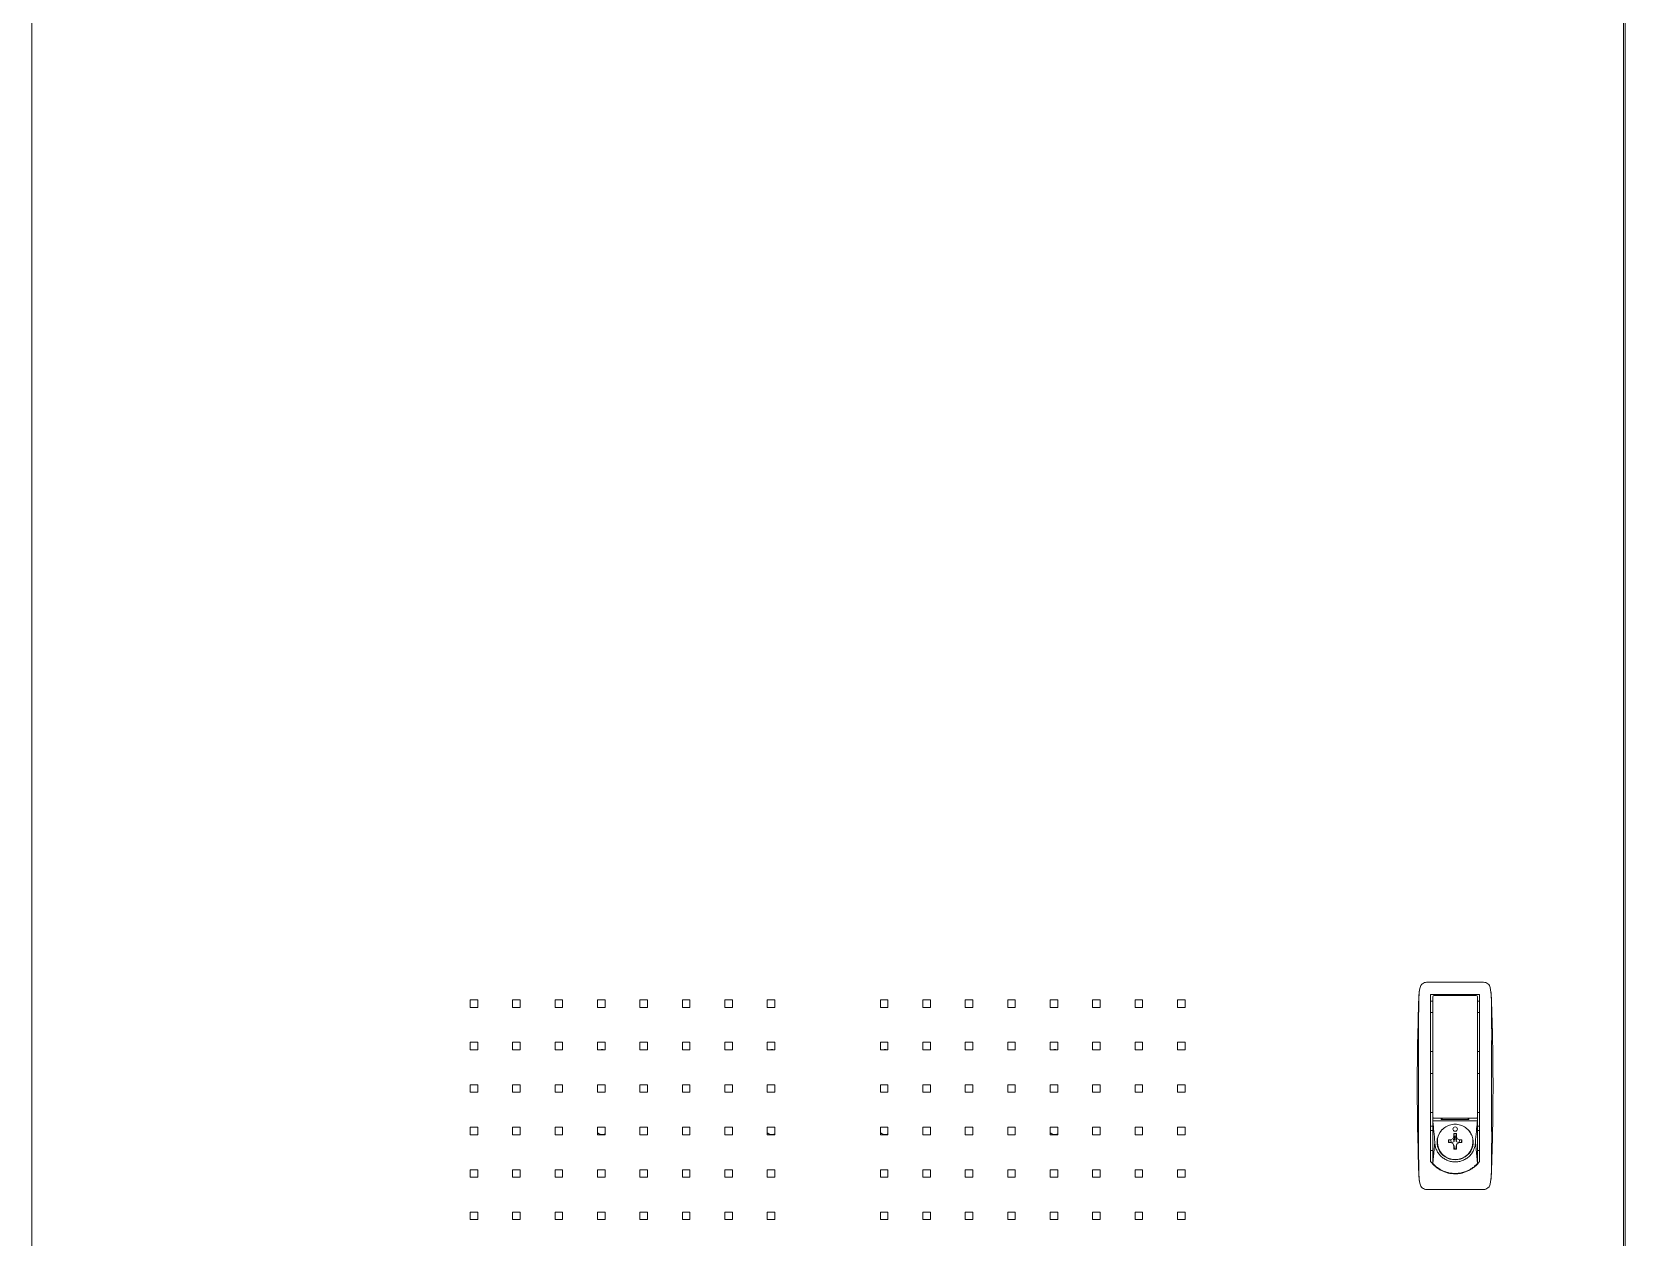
# Model space of a CAD drawing. Header units: millimetres. Extents: x 0 to 72, y -17 to 199.
# Drawn here: x 0 to 71.5, y 90.9 to 145 of the extents above; entities that cross this region are included whole.
import ezdxf

# ---------------------------------------------------------------- set-up
doc = ezdxf.new("R2010")
doc.units = ezdxf.units.MM
doc.layers.add('Visible (ANSI)', color=7, linetype='Continuous', lineweight=50)

msp = doc.modelspace()

# ---------------------------------------------------------------- linework, layer by layer
at = {"layer": 'Visible (ANSI)', "lineweight": 18}
for p, q in [((71.511, 0), (71.511, 198.915)), ((-0.001, 10.399), (-0.001, 198.76)), ((71.432, 198.76), (71.432, 10.399)), ((65.159, 102.324), (62.602, 102.324)), ((62.781, 94.287), (62.781, 101.774)), ((62.781, 101.774), (64.981, 101.774)), ((62.881, 101.674), (62.881, 101.156)), ((62.931, 101.724), (64.831, 101.724)), ((63.081, 101.729), (63.088, 101.774)), ((63.081, 101.729), (63.081, 101.724)), ((64.673, 101.774), (64.681, 101.729)), ((64.681, 101.724), (64.681, 101.729)), ((64.881, 101.156), (64.881, 101.674)), ((64.981, 94.287), (64.981, 101.774)), ((19.671, 101.197), (19.671, 101.535)), ((19.671, 101.535), (20.009, 101.535)), ((20.009, 101.197), (19.671, 101.197)), ((20.009, 101.535), (20.009, 101.197)), ((21.576, 101.197), (21.576, 101.535)), ((21.576, 101.535), (21.914, 101.535)), ((21.914, 101.197), (21.576, 101.197)), ((21.914, 101.535), (21.914, 101.197)), ((23.481, 101.197), (23.481, 101.535)), ((23.481, 101.535), (23.819, 101.535)), ((23.819, 101.197), (23.481, 101.197)), ((23.819, 101.535), (23.819, 101.197)), ((25.386, 101.197), (25.386, 101.535)), ((25.386, 101.535), (25.724, 101.535)), ((25.724, 101.197), (25.386, 101.197)), ((25.724, 101.535), (25.724, 101.197)), ((27.291, 101.197), (27.291, 101.535)), ((27.291, 101.535), (27.629, 101.535)), ((27.629, 101.197), (27.291, 101.197)), ((27.629, 101.535), (27.629, 101.197)), ((29.196, 101.197), (29.196, 101.535)), ((29.196, 101.535), (29.534, 101.535)), ((29.534, 101.197), (29.196, 101.197)), ((29.534, 101.535), (29.534, 101.197)), ((31.101, 101.197), (31.101, 101.535)), ((31.101, 101.535), (31.439, 101.535)), ((31.439, 101.197), (31.101, 101.197)), ((31.439, 101.535), (31.439, 101.197)), ((33.006, 101.197), (33.006, 101.535)), ((33.006, 101.535), (33.344, 101.535)), ((33.344, 101.197), (33.006, 101.197)), ((33.344, 101.535), (33.344, 101.197)), ((38.086, 101.197), (38.086, 101.535)), ((38.086, 101.535), (38.424, 101.535)), ((38.424, 101.197), (38.086, 101.197)), ((38.424, 101.535), (38.424, 101.197)), ((39.991, 101.197), (39.991, 101.535)), ((39.991, 101.535), (40.329, 101.535)), ((40.329, 101.197), (39.991, 101.197)), ((40.329, 101.535), (40.329, 101.197)), ((41.896, 101.197), (41.896, 101.535)), ((41.896, 101.535), (42.234, 101.535)), ((42.234, 101.197), (41.896, 101.197)), ((42.234, 101.535), (42.234, 101.197)), ((43.801, 101.197), (43.801, 101.535)), ((43.801, 101.535), (44.139, 101.535)), ((44.139, 101.197), (43.801, 101.197)), ((44.139, 101.535), (44.139, 101.197)), ((45.706, 101.197), (45.706, 101.535)), ((45.706, 101.535), (46.044, 101.535)), ((46.044, 101.197), (45.706, 101.197)), ((46.044, 101.535), (46.044, 101.197)), ((47.611, 101.197), (47.611, 101.535)), ((47.611, 101.535), (47.949, 101.535)), ((47.949, 101.197), (47.611, 101.197)), ((47.949, 101.535), (47.949, 101.197)), ((49.516, 101.197), (49.516, 101.535)), ((49.516, 101.535), (49.854, 101.535)), ((49.854, 101.197), (49.516, 101.197)), ((49.854, 101.535), (49.854, 101.197)), ((51.421, 101.197), (51.421, 101.535)), ((51.421, 101.535), (51.759, 101.535)), ((51.759, 101.197), (51.421, 101.197)), ((51.759, 101.535), (51.759, 101.197)), ((62.781, 101.474), (62.881, 101.474)), ((62.781, 100.974), (62.881, 100.974)), ((62.881, 97.674), (62.881, 101.156)), ((64.981, 101.474), (64.881, 101.474)), ((64.881, 101.156), (64.881, 97.674)), ((64.981, 100.974), (64.881, 100.974)), ((19.671, 99.292), (19.671, 99.63)), ((19.671, 99.63), (20.009, 99.63)), ((20.009, 99.63), (20.009, 99.292)), ((21.576, 99.292), (21.576, 99.63)), ((21.576, 99.63), (21.914, 99.63)), ((21.914, 99.63), (21.914, 99.292)), ((23.481, 99.292), (23.481, 99.63)), ((23.481, 99.63), (23.819, 99.63)), ((23.819, 99.63), (23.819, 99.292)), ((25.386, 99.292), (25.386, 99.63)), ((25.386, 99.63), (25.724, 99.63)), ((25.724, 99.63), (25.724, 99.292)), ((27.291, 99.292), (27.291, 99.63)), ((27.291, 99.63), (27.629, 99.63)), ((27.629, 99.63), (27.629, 99.292)), ((29.196, 99.292), (29.196, 99.63)), ((29.196, 99.63), (29.534, 99.63)), ((29.534, 99.63), (29.534, 99.292)), ((31.101, 99.292), (31.101, 99.63)), ((31.101, 99.63), (31.439, 99.63)), ((31.439, 99.63), (31.439, 99.292)), ((33.006, 99.292), (33.006, 99.63)), ((33.006, 99.63), (33.344, 99.63)), ((33.344, 99.63), (33.344, 99.292)), ((38.086, 99.292), (38.086, 99.63)), ((38.086, 99.63), (38.424, 99.63)), ((38.424, 99.63), (38.424, 99.292)), ((39.991, 99.292), (39.991, 99.63)), ((39.991, 99.63), (40.329, 99.63)), ((40.329, 99.63), (40.329, 99.292)), ((41.896, 99.292), (41.896, 99.63)), ((41.896, 99.63), (42.234, 99.63)), ((42.234, 99.63), (42.234, 99.292)), ((43.801, 99.292), (43.801, 99.63)), ((43.801, 99.63), (44.139, 99.63)), ((44.139, 99.63), (44.139, 99.292)), ((45.706, 99.292), (45.706, 99.63)), ((45.706, 99.63), (46.044, 99.63)), ((46.044, 99.63), (46.044, 99.292)), ((47.611, 99.292), (47.611, 99.63)), ((47.611, 99.63), (47.949, 99.63)), ((47.949, 99.63), (47.949, 99.292)), ((49.516, 99.292), (49.516, 99.63)), ((49.516, 99.63), (49.854, 99.63)), ((49.854, 99.63), (49.854, 99.292)), ((51.421, 99.292), (51.421, 99.63)), ((51.421, 99.63), (51.759, 99.63)), ((51.759, 99.63), (51.759, 99.292)), ((20.009, 99.292), (19.671, 99.292)), ((21.914, 99.292), (21.576, 99.292)), ((23.819, 99.292), (23.481, 99.292)), ((25.724, 99.292), (25.386, 99.292)), ((27.629, 99.292), (27.291, 99.292)), ((29.534, 99.292), (29.196, 99.292)), ((31.439, 99.292), (31.101, 99.292)), ((33.344, 99.292), (33.006, 99.292)), ((38.424, 99.292), (38.086, 99.292)), ((40.329, 99.292), (39.991, 99.292)), ((42.234, 99.292), (41.896, 99.292)), ((44.139, 99.292), (43.801, 99.292)), ((46.044, 99.292), (45.706, 99.292)), ((47.949, 99.292), (47.611, 99.292)), ((49.854, 99.292), (49.516, 99.292)), ((51.759, 99.292), (51.421, 99.292)), ((62.881, 99.224), (62.781, 99.224)), ((64.981, 99.224), (64.881, 99.224)), ((62.881, 98.224), (62.781, 98.224)), ((64.881, 98.224), (64.981, 98.224)), ((19.671, 97.387), (19.671, 97.725)), ((19.671, 97.725), (20.009, 97.725)), ((20.009, 97.387), (19.671, 97.387)), ((20.009, 97.725), (20.009, 97.387)), ((21.576, 97.387), (21.576, 97.725)), ((21.576, 97.725), (21.914, 97.725)), ((21.914, 97.387), (21.576, 97.387)), ((21.914, 97.725), (21.914, 97.387)), ((23.481, 97.387), (23.481, 97.725)), ((23.481, 97.725), (23.819, 97.725)), ((23.819, 97.387), (23.481, 97.387)), ((23.819, 97.725), (23.819, 97.387)), ((25.386, 97.387), (25.386, 97.725)), ((25.386, 97.725), (25.724, 97.725)), ((25.724, 97.387), (25.386, 97.387)), ((25.724, 97.725), (25.724, 97.387)), ((27.291, 97.387), (27.291, 97.725)), ((27.291, 97.725), (27.629, 97.725)), ((27.629, 97.387), (27.291, 97.387)), ((27.629, 97.725), (27.629, 97.387)), ((29.196, 97.387), (29.196, 97.725)), ((29.196, 97.725), (29.534, 97.725)), ((29.534, 97.387), (29.196, 97.387)), ((29.534, 97.725), (29.534, 97.387)), ((31.101, 97.387), (31.101, 97.725)), ((31.101, 97.725), (31.439, 97.725)), ((31.439, 97.387), (31.101, 97.387)), ((31.439, 97.725), (31.439, 97.387)), ((33.006, 97.387), (33.006, 97.725)), ((33.006, 97.725), (33.344, 97.725)), ((33.344, 97.387), (33.006, 97.387)), ((33.344, 97.725), (33.344, 97.387)), ((38.086, 97.387), (38.086, 97.725)), ((38.086, 97.725), (38.424, 97.725)), ((38.424, 97.387), (38.086, 97.387)), ((38.424, 97.725), (38.424, 97.387)), ((39.991, 97.387), (39.991, 97.725)), ((39.991, 97.725), (40.329, 97.725)), ((40.329, 97.387), (39.991, 97.387)), ((40.329, 97.725), (40.329, 97.387)), ((41.896, 97.387), (41.896, 97.725)), ((41.896, 97.725), (42.234, 97.725)), ((42.234, 97.387), (41.896, 97.387)), ((42.234, 97.725), (42.234, 97.387)), ((43.801, 97.387), (43.801, 97.725)), ((43.801, 97.725), (44.139, 97.725)), ((44.139, 97.387), (43.801, 97.387)), ((44.139, 97.725), (44.139, 97.387)), ((45.706, 97.387), (45.706, 97.725)), ((45.706, 97.725), (46.044, 97.725)), ((46.044, 97.387), (45.706, 97.387)), ((46.044, 97.725), (46.044, 97.387)), ((47.611, 97.387), (47.611, 97.725)), ((47.611, 97.725), (47.949, 97.725)), ((47.949, 97.387), (47.611, 97.387)), ((47.949, 97.725), (47.949, 97.387)), ((49.516, 97.387), (49.516, 97.725)), ((49.516, 97.725), (49.854, 97.725)), ((49.854, 97.387), (49.516, 97.387)), ((49.854, 97.725), (49.854, 97.387)), ((51.421, 97.387), (51.421, 97.725)), ((51.421, 97.725), (51.759, 97.725)), ((51.759, 97.387), (51.421, 97.387)), ((51.759, 97.725), (51.759, 97.387)), ((62.881, 96.274), (62.881, 97.674)), ((64.881, 97.674), (64.881, 96.274)), ((62.881, 96.474), (62.781, 96.474)), ((62.881, 95.874), (62.781, 95.874)), ((62.881, 96.113), (62.881, 96.274)), ((64.881, 96.113), (62.881, 96.113)), ((62.886, 96.053), (62.881, 96.113)), ((62.881, 96.113), (62.881, 96.038)), ((62.881, 96.038), (62.881, 95.915)), ((62.881, 95.915), (62.881, 95.792)), ((62.892, 95.993), (62.886, 96.053)), ((62.897, 95.933), (62.892, 95.993)), ((62.903, 95.873), (62.897, 95.933)), ((62.914, 95.752), (62.903, 95.873)), ((62.931, 96.224), (64.831, 96.224)), ((63.261, 96.224), (63.261, 96.16)), ((63.261, 96.16), (64.501, 96.16)), ((63.301, 96.16), (63.301, 96.224)), ((64.461, 96.224), (64.461, 96.16)), ((64.501, 96.16), (64.501, 96.224)), ((64.847, 95.752), (64.858, 95.873)), ((64.858, 95.873), (64.864, 95.933)), ((64.864, 95.933), (64.869, 95.993)), ((64.869, 95.993), (64.875, 96.053)), ((64.875, 96.053), (64.881, 96.113)), ((64.881, 96.474), (64.981, 96.474)), ((64.881, 96.274), (64.881, 96.113)), ((64.881, 96.113), (64.881, 96.038)), ((64.881, 96.038), (64.881, 95.915)), ((64.881, 95.915), (64.881, 95.792)), ((64.981, 95.874), (64.881, 95.874)), ((19.671, 95.482), (19.671, 95.82)), ((19.671, 95.82), (20.009, 95.82)), ((20.009, 95.482), (19.671, 95.482)), ((20.009, 95.82), (20.009, 95.482)), ((21.576, 95.482), (21.576, 95.82)), ((21.576, 95.82), (21.914, 95.82)), ((21.914, 95.482), (21.576, 95.482)), ((21.914, 95.82), (21.914, 95.482)), ((23.481, 95.482), (23.481, 95.82)), ((23.481, 95.82), (23.819, 95.82)), ((23.819, 95.482), (23.481, 95.482)), ((23.819, 95.82), (23.819, 95.482)), ((25.386, 95.482), (25.386, 95.82)), ((25.386, 95.82), (25.724, 95.82)), ((25.724, 95.482), (25.386, 95.482)), ((25.724, 95.82), (25.724, 95.482)), ((27.291, 95.482), (27.291, 95.82)), ((27.291, 95.82), (27.629, 95.82)), ((27.629, 95.482), (27.291, 95.482)), ((27.629, 95.82), (27.629, 95.482)), ((29.196, 95.482), (29.196, 95.82)), ((29.196, 95.82), (29.534, 95.82)), ((29.534, 95.482), (29.196, 95.482)), ((29.534, 95.82), (29.534, 95.482)), ((31.101, 95.482), (31.101, 95.82)), ((31.101, 95.82), (31.439, 95.82)), ((31.439, 95.482), (31.101, 95.482)), ((31.439, 95.82), (31.439, 95.482)), ((33.006, 95.482), (33.006, 95.82)), ((33.006, 95.82), (33.344, 95.82)), ((33.344, 95.482), (33.006, 95.482)), ((33.344, 95.82), (33.344, 95.482)), ((38.086, 95.482), (38.086, 95.82)), ((38.086, 95.82), (38.424, 95.82)), ((38.424, 95.482), (38.086, 95.482)), ((38.424, 95.82), (38.424, 95.482)), ((39.991, 95.482), (39.991, 95.82)), ((39.991, 95.82), (40.329, 95.82)), ((40.329, 95.482), (39.991, 95.482)), ((40.329, 95.82), (40.329, 95.482)), ((41.896, 95.482), (41.896, 95.82)), ((41.896, 95.82), (42.234, 95.82)), ((42.234, 95.482), (41.896, 95.482)), ((42.234, 95.82), (42.234, 95.482)), ((43.801, 95.482), (43.801, 95.82)), ((43.801, 95.82), (44.139, 95.82)), ((44.139, 95.482), (43.801, 95.482)), ((44.139, 95.82), (44.139, 95.482)), ((45.706, 95.482), (45.706, 95.82)), ((45.706, 95.82), (46.044, 95.82)), ((46.044, 95.482), (45.706, 95.482)), ((46.044, 95.82), (46.044, 95.482)), ((47.611, 95.482), (47.611, 95.82)), ((47.611, 95.82), (47.949, 95.82)), ((47.949, 95.482), (47.611, 95.482)), ((47.949, 95.82), (47.949, 95.482)), ((49.516, 95.482), (49.516, 95.82)), ((49.516, 95.82), (49.854, 95.82)), ((49.854, 95.482), (49.516, 95.482)), ((49.854, 95.82), (49.854, 95.482)), ((51.421, 95.482), (51.421, 95.82)), ((51.421, 95.82), (51.759, 95.82)), ((51.759, 95.482), (51.421, 95.482)), ((51.759, 95.82), (51.759, 95.482)), ((62.781, 95.674), (62.881, 95.674)), ((62.881, 95.792), (62.881, 95.669)), ((62.881, 95.669), (62.881, 95.423)), ((62.881, 95.423), (62.881, 95.177)), ((62.881, 95.177), (62.881, 94.932)), ((62.971, 95.151), (62.881, 94.194)), ((62.926, 95.632), (62.914, 95.752)), ((62.937, 95.512), (62.926, 95.632)), ((62.948, 95.391), (62.937, 95.512)), ((62.959, 95.271), (62.948, 95.391)), ((62.971, 95.151), (62.959, 95.271)), ((63.083, 95.151), (63.083, 95.174)), ((63.58, 95.254), (63.58, 95.13)), ((63.691, 95.254), (63.58, 95.254)), ((63.609, 95.13), (63.58, 95.254)), ((63.58, 95.13), (63.691, 95.13)), ((63.798, 95.316), (63.691, 95.254)), ((63.699, 95.125), (63.691, 95.254)), ((63.691, 95.13), (63.798, 95.068)), ((63.83, 95.177), (63.719, 95.114)), ((63.82, 95.435), (63.798, 95.316)), ((63.83, 95.177), (63.798, 95.316)), ((63.824, 95.543), (63.82, 95.435)), ((63.855, 95.315), (63.82, 95.435)), ((63.937, 95.543), (63.824, 95.543)), ((63.858, 95.392), (63.824, 95.543)), ((63.855, 95.315), (63.83, 95.177)), ((63.858, 95.392), (63.855, 95.315)), ((63.903, 95.392), (63.858, 95.392)), ((63.903, 95.392), (63.937, 95.543)), ((63.906, 95.315), (63.903, 95.392)), ((63.906, 95.315), (63.941, 95.435)), ((63.931, 95.177), (63.906, 95.315)), ((63.931, 95.177), (63.963, 95.316)), ((64.042, 95.114), (63.931, 95.177)), ((63.941, 95.435), (63.937, 95.543)), ((63.963, 95.316), (63.941, 95.435)), ((64.07, 95.254), (63.963, 95.316)), ((63.963, 95.068), (64.07, 95.13)), ((64.062, 95.125), (64.07, 95.254)), ((64.181, 95.254), (64.07, 95.254)), ((64.07, 95.13), (64.181, 95.13)), ((64.152, 95.13), (64.181, 95.254)), ((64.181, 95.13), (64.181, 95.254)), ((64.678, 95.151), (64.678, 95.174)), ((64.791, 95.151), (64.802, 95.271)), ((64.791, 95.151), (64.881, 94.194)), ((64.802, 95.271), (64.813, 95.391)), ((64.813, 95.391), (64.824, 95.512)), ((64.824, 95.512), (64.836, 95.632)), ((64.836, 95.632), (64.847, 95.752)), ((64.881, 95.792), (64.881, 95.669)), ((64.881, 95.674), (64.981, 95.674)), ((64.881, 95.669), (64.881, 95.423)), ((64.881, 95.423), (64.881, 95.177)), ((64.881, 95.177), (64.881, 94.932)), ((62.781, 94.774), (62.881, 94.774)), ((62.881, 94.932), (62.881, 94.686)), ((62.881, 94.686), (62.881, 94.44)), ((62.881, 94.44), (62.881, 94.194)), ((63.163, 94.774), (63.183, 94.774)), ((63.246, 94.681), (63.246, 94.66)), ((63.798, 95.068), (63.82, 94.949)), ((63.83, 94.974), (63.798, 95.068)), ((63.82, 94.949), (63.824, 94.841)), ((63.854, 94.841), (63.82, 94.949)), ((63.824, 94.841), (63.937, 94.841)), ((63.83, 94.974), (63.854, 94.841)), ((63.907, 94.841), (63.931, 94.974)), ((63.907, 94.841), (63.941, 94.949)), ((63.931, 94.974), (63.963, 95.068)), ((63.937, 94.841), (63.941, 94.949)), ((63.941, 94.949), (63.963, 95.068)), ((64.516, 94.681), (64.516, 94.66)), ((64.578, 94.774), (64.598, 94.774)), ((64.881, 94.932), (64.881, 94.686)), ((64.881, 94.774), (64.981, 94.774)), ((64.881, 94.686), (64.881, 94.44)), ((64.881, 94.44), (64.881, 94.194)), ((19.671, 93.577), (19.671, 93.915)), ((19.671, 93.915), (20.009, 93.915)), ((20.009, 93.915), (20.009, 93.577)), ((21.576, 93.577), (21.576, 93.915)), ((21.576, 93.915), (21.914, 93.915)), ((21.914, 93.915), (21.914, 93.577)), ((23.481, 93.577), (23.481, 93.915)), ((23.481, 93.915), (23.819, 93.915)), ((23.819, 93.915), (23.819, 93.577)), ((25.386, 93.577), (25.386, 93.915)), ((25.386, 93.915), (25.724, 93.915)), ((25.724, 93.915), (25.724, 93.577)), ((27.291, 93.577), (27.291, 93.915)), ((27.291, 93.915), (27.629, 93.915)), ((27.629, 93.915), (27.629, 93.577)), ((29.196, 93.577), (29.196, 93.915)), ((29.196, 93.915), (29.534, 93.915)), ((29.534, 93.915), (29.534, 93.577)), ((31.101, 93.577), (31.101, 93.915)), ((31.101, 93.915), (31.439, 93.915)), ((31.439, 93.915), (31.439, 93.577)), ((33.006, 93.577), (33.006, 93.915)), ((33.006, 93.915), (33.344, 93.915)), ((33.344, 93.915), (33.344, 93.577)), ((38.086, 93.577), (38.086, 93.915)), ((38.086, 93.915), (38.424, 93.915)), ((38.424, 93.915), (38.424, 93.577)), ((39.991, 93.577), (39.991, 93.915)), ((39.991, 93.915), (40.329, 93.915)), ((40.329, 93.915), (40.329, 93.577)), ((41.896, 93.577), (41.896, 93.915)), ((41.896, 93.915), (42.234, 93.915)), ((42.234, 93.915), (42.234, 93.577)), ((43.801, 93.577), (43.801, 93.915)), ((43.801, 93.915), (44.139, 93.915)), ((44.139, 93.915), (44.139, 93.577)), ((45.706, 93.577), (45.706, 93.915)), ((45.706, 93.915), (46.044, 93.915)), ((46.044, 93.915), (46.044, 93.577)), ((47.611, 93.577), (47.611, 93.915)), ((47.611, 93.915), (47.949, 93.915)), ((47.949, 93.915), (47.949, 93.577)), ((49.516, 93.577), (49.516, 93.915)), ((49.516, 93.915), (49.854, 93.915)), ((49.854, 93.915), (49.854, 93.577)), ((51.421, 93.577), (51.421, 93.915)), ((51.421, 93.915), (51.759, 93.915)), ((51.759, 93.915), (51.759, 93.577)), ((62.881, 94.194), (62.881, 94.168)), ((63.881, 93.746), (63.657, 93.746)), ((64.104, 93.746), (63.881, 93.746)), ((64.881, 94.194), (64.881, 94.168)), ((20.009, 93.577), (19.671, 93.577)), ((21.914, 93.577), (21.576, 93.577)), ((23.819, 93.577), (23.481, 93.577)), ((25.724, 93.577), (25.386, 93.577)), ((27.629, 93.577), (27.291, 93.577)), ((29.534, 93.577), (29.196, 93.577)), ((31.439, 93.577), (31.101, 93.577)), ((33.344, 93.577), (33.006, 93.577)), ((38.424, 93.577), (38.086, 93.577)), ((40.329, 93.577), (39.991, 93.577)), ((42.234, 93.577), (41.896, 93.577)), ((44.139, 93.577), (43.801, 93.577)), ((46.044, 93.577), (45.706, 93.577)), ((47.949, 93.577), (47.611, 93.577)), ((49.854, 93.577), (49.516, 93.577)), ((51.759, 93.577), (51.421, 93.577)), ((62.602, 93.024), (65.159, 93.024)), ((19.671, 91.672), (19.671, 92.01)), ((19.671, 92.01), (20.009, 92.01)), ((20.009, 91.672), (19.671, 91.672)), ((20.009, 92.01), (20.009, 91.672)), ((21.576, 91.672), (21.576, 92.01)), ((21.576, 92.01), (21.914, 92.01)), ((21.914, 91.672), (21.576, 91.672)), ((21.914, 92.01), (21.914, 91.672)), ((23.481, 91.672), (23.481, 92.01)), ((23.481, 92.01), (23.819, 92.01)), ((23.819, 91.672), (23.481, 91.672)), ((23.819, 92.01), (23.819, 91.672)), ((25.386, 91.672), (25.386, 92.01)), ((25.386, 92.01), (25.724, 92.01)), ((25.724, 91.672), (25.386, 91.672)), ((25.724, 92.01), (25.724, 91.672)), ((27.291, 91.672), (27.291, 92.01)), ((27.291, 92.01), (27.629, 92.01)), ((27.629, 91.672), (27.291, 91.672)), ((27.629, 92.01), (27.629, 91.672)), ((29.196, 91.672), (29.196, 92.01)), ((29.196, 92.01), (29.534, 92.01)), ((29.534, 91.672), (29.196, 91.672)), ((29.534, 92.01), (29.534, 91.672)), ((31.101, 91.672), (31.101, 92.01)), ((31.101, 92.01), (31.439, 92.01)), ((31.439, 91.672), (31.101, 91.672)), ((31.439, 92.01), (31.439, 91.672)), ((33.006, 91.672), (33.006, 92.01)), ((33.006, 92.01), (33.344, 92.01)), ((33.344, 91.672), (33.006, 91.672)), ((33.344, 92.01), (33.344, 91.672)), ((38.086, 91.672), (38.086, 92.01)), ((38.086, 92.01), (38.424, 92.01)), ((38.424, 91.672), (38.086, 91.672)), ((38.424, 92.01), (38.424, 91.672)), ((39.991, 91.672), (39.991, 92.01)), ((39.991, 92.01), (40.329, 92.01)), ((40.329, 91.672), (39.991, 91.672)), ((40.329, 92.01), (40.329, 91.672)), ((41.896, 91.672), (41.896, 92.01)), ((41.896, 92.01), (42.234, 92.01)), ((42.234, 91.672), (41.896, 91.672)), ((42.234, 92.01), (42.234, 91.672)), ((43.801, 91.672), (43.801, 92.01)), ((43.801, 92.01), (44.139, 92.01)), ((44.139, 91.672), (43.801, 91.672)), ((44.139, 92.01), (44.139, 91.672)), ((45.706, 91.672), (45.706, 92.01)), ((45.706, 92.01), (46.044, 92.01)), ((46.044, 91.672), (45.706, 91.672)), ((46.044, 92.01), (46.044, 91.672)), ((47.611, 91.672), (47.611, 92.01)), ((47.611, 92.01), (47.949, 92.01)), ((47.949, 91.672), (47.611, 91.672)), ((47.949, 92.01), (47.949, 91.672)), ((49.516, 91.672), (49.516, 92.01)), ((49.516, 92.01), (49.854, 92.01)), ((49.854, 91.672), (49.516, 91.672)), ((49.854, 92.01), (49.854, 91.672)), ((51.421, 91.672), (51.421, 92.01)), ((51.421, 92.01), (51.759, 92.01)), ((51.759, 91.672), (51.421, 91.672)), ((51.759, 92.01), (51.759, 91.672))]:
    msp.add_line(p, q, dxfattribs=at)
for centre, radius, start, end in [((62.931, 101.674), 0.05, 90, 180), ((64.831, 101.674), 0.05, 0, 90), ((25.596, 98.988), 0.317, 73.7922, 106.2078), ((33.216, 98.988), 0.317, 73.7922, 106.2078), ((38.296, 98.988), 0.317, 73.7922, 106.2078), ((45.916, 98.988), 0.317, 73.7922, 106.2078), ((25.596, 95.813), 0.318, 228.71963, 293.81246), ((33.216, 95.813), 0.318, 228.71963, 293.81246), ((38.296, 95.813), 0.318, 228.71963, 293.81246), ((45.916, 95.813), 0.318, 228.71963, 293.81246)]:
    msp.add_arc(centre, radius, start, end, dxfattribs=at)
for centre, major_axis, start_param, end_param in [((63.881, 95.737), (-0.1, 0), 3.141593, 6.283185), ((63.881, 95.151), (-0.815, 0), 5.499433, 7.853982), ((63.881, 95.151), (-0.797, 0), 0, 1.570796), ((63.881, 95.737), (0.1, 0), 3.141593, 6.283185), ((63.881, 95.151), (0.815, 0), 4.712389, 7.066937), ((63.881, 95.151), (0.797, 0), 4.712389, 6.283185), ((63.881, 94.724), (-0.815, 0), 5.96983, 6.011111), ((63.881, 94.66), (-0.635, 0), 0, 0.01096), ((63.881, 94.66), (0.635, 0), 6.272225, 6.283185), ((63.881, 94.724), (0.815, 0), 0.272074, 0.313355)]:
    msp.add_ellipse(centre, major_axis=major_axis, ratio=0.973373, start_param=start_param, end_param=end_param, dxfattribs=at)
for points, knots in [([(62.602, 102.324), (62.567, 102.324), (62.533, 102.318), (62.468, 102.295), (62.438, 102.278), (62.398, 102.245), (62.386, 102.233), (62.363, 102.207), (62.353, 102.193), (62.327, 102.148), (62.314, 102.116), (62.308, 102.082)], [0, 0, 0, 0, 0.00102865, 0.00102865, 0.0020573, 0.0020573, 0.002571625, 0.002571625, 0.00308595, 0.00308595, 0.004114599, 0.004114599, 0.004114599, 0.004114599]), ([(65.453, 102.082), (65.447, 102.116), (65.434, 102.148), (65.399, 102.208), (65.376, 102.234), (65.323, 102.278), (65.293, 102.295), (65.228, 102.318), (65.194, 102.324), (65.159, 102.324)], [0, 0, 0, 0, 0.001028544, 0.001028544, 0.002057087, 0.002057087, 0.003085631, 0.003085631, 0.004114174, 0.004114174, 0.004114174, 0.004114174]), ([(62.257, 101.658), (62.248, 101.327), (62.244, 100.995), (62.24, 100.331), (62.24, 99.999), (62.241, 99.335), (62.242, 99.003), (62.243, 98.338), (62.244, 97.674), (62.243, 97.01), (62.242, 96.345), (62.241, 96.013), (62.24, 95.349), (62.24, 95.017), (62.244, 94.353), (62.248, 94.022), (62.257, 93.69)], [0, 0, 0, 0, 0.00996848, 0.00996848, 0.01993695, 0.01993695, 0.02990543, 0.02990543, 0.03987391, 0.04984238, 0.04984238, 0.05981086, 0.05981086, 0.06977934, 0.06977934, 0.07974781, 0.07974781, 0.07974781, 0.07974781]), ([(65.504, 93.69), (65.513, 94.022), (65.517, 94.353), (65.521, 95.017), (65.521, 95.349), (65.52, 96.013), (65.519, 96.346), (65.518, 97.01), (65.517, 97.674), (65.518, 98.339), (65.519, 99.003), (65.52, 99.335), (65.521, 99.999), (65.521, 100.331), (65.517, 100.995), (65.513, 101.327), (65.504, 101.658)], [0, 0, 0, 0, 0.00996848, 0.00996848, 0.01993695, 0.01993695, 0.02990543, 0.02990543, 0.03987391, 0.04984238, 0.04984238, 0.05981086, 0.05981086, 0.06977934, 0.06977934, 0.07974781, 0.07974781, 0.07974781, 0.07974781]), ([(65.509, 101.604), (65.557, 100.295), (65.581, 98.985), (65.581, 96.364), (65.557, 95.054), (65.509, 93.744)], [0, 0, 0, 0, 0.03931221, 0.03931221, 0.07862441, 0.07862441, 0.07862441, 0.07862441]), ([(62.931, 96.224), (62.923, 96.224), (62.915, 96.226), (62.902, 96.233), (62.897, 96.237), (62.884, 96.252), (62.881, 96.263), (62.881, 96.274)], [0, 0, 0, 0, 0.0002360944, 0.0002360944, 0.0004721887, 0.0004721887, 0.0009443775, 0.0009443775, 0.0009443775, 0.0009443775]), ([(63.083, 95.174), (63.083, 95.255), (63.096, 95.337), (63.148, 95.492), (63.187, 95.566), (63.285, 95.698), (63.345, 95.756), (63.48, 95.852), (63.555, 95.889), (63.714, 95.939), (63.797, 95.952), (63.881, 95.952)], [6.283185, 6.283185, 6.283185, 6.283185, 6.597345, 6.597345, 6.911504, 6.911504, 7.225663, 7.225663, 7.539822, 7.539822, 7.853982, 7.853982, 7.853982, 7.853982]), ([(63.881, 95.952), (63.964, 95.952), (64.047, 95.939), (64.206, 95.889), (64.281, 95.852), (64.416, 95.756), (64.476, 95.698), (64.574, 95.566), (64.613, 95.492), (64.665, 95.337), (64.678, 95.255), (64.678, 95.174)], [1.570796, 1.570796, 1.570796, 1.570796, 1.884956, 1.884956, 2.199115, 2.199115, 2.513274, 2.513274, 2.827433, 2.827433, 3.141593, 3.141593, 3.141593, 3.141593]), ([(64.881, 96.274), (64.881, 96.263), (64.877, 96.252), (64.865, 96.237), (64.859, 96.233), (64.846, 96.226), (64.838, 96.224), (64.831, 96.224)], [-0.0000044728, -0.0000044728, -0.0000044728, -0.0000044728, 0.0004655978, 0.0004655978, 0.0007006331, 0.0007006331, 0.0009356684, 0.0009356684, 0.0009356684, 0.0009356684]), ([(63.881, 93.727), (63.773, 93.727), (63.668, 93.74), (63.513, 93.778), (63.461, 93.794), (63.361, 93.831), (63.312, 93.853), (63.218, 93.901), (63.172, 93.928), (63.084, 93.987), (63.041, 94.02), (62.918, 94.124), (62.845, 94.201), (62.781, 94.287)], [0, 0, 0, 0, 0.00318215, 0.00318215, 0.00477322, 0.00477322, 0.0063643, 0.0063643, 0.00795537, 0.00795537, 0.00954644, 0.00954644, 0.01272859, 0.01272859, 0.01272859, 0.01272859]), ([(64.981, 94.287), (64.916, 94.201), (64.843, 94.124), (64.722, 94.021), (64.679, 93.989), (64.59, 93.929), (64.544, 93.901), (64.402, 93.829), (64.303, 93.791), (64.147, 93.753), (64.094, 93.743), (63.988, 93.73), (63.934, 93.727), (63.881, 93.727)], [0, 0, 0, 0, 0.00318121, 0.00318121, 0.00477181, 0.00477181, 0.00636242, 0.00636242, 0.00954362, 0.00954362, 0.01113423, 0.01113423, 0.01272483, 0.01272483, 0.01272483, 0.01272483]), ([(62.308, 93.266), (62.314, 93.232), (62.327, 93.2), (62.362, 93.141), (62.385, 93.114), (62.438, 93.07), (62.468, 93.054), (62.533, 93.03), (62.567, 93.024), (62.602, 93.024)], [0, 0, 0, 0, 0.001028544, 0.001028544, 0.002057087, 0.002057087, 0.003085631, 0.003085631, 0.004114174, 0.004114174, 0.004114174, 0.004114174]), ([(65.159, 93.024), (65.194, 93.024), (65.228, 93.03), (65.293, 93.054), (65.323, 93.071), (65.363, 93.104), (65.376, 93.116), (65.398, 93.142), (65.408, 93.156), (65.434, 93.2), (65.447, 93.232), (65.453, 93.266)], [0, 0, 0, 0, 0.00102865, 0.00102865, 0.0020573, 0.0020573, 0.002571624, 0.002571624, 0.003085949, 0.003085949, 0.004114599, 0.004114599, 0.004114599, 0.004114599])]:
    msp.add_open_spline(points, degree=3, knots=knots, dxfattribs=at)
for points in [[(62.252, 101.604), (62.204, 100.295), (62.181, 98.985), (62.181, 97.674)], [(62.308, 102.082), (62.276, 101.925), (62.258, 101.765), (62.252, 101.604)], [(62.308, 102.082), (62.28, 101.943), (62.262, 101.801), (62.257, 101.658)], [(65.504, 101.658), (65.499, 101.801), (65.481, 101.943), (65.453, 102.082)], [(65.453, 102.082), (65.485, 101.925), (65.503, 101.765), (65.509, 101.604)], [(62.181, 97.674), (62.181, 96.364), (62.204, 95.054), (62.252, 93.744)], [(62.986, 94.99), (62.976, 95.043), (62.971, 95.097), (62.971, 95.151)], [(64.775, 94.99), (64.785, 95.043), (64.791, 95.097), (64.791, 95.151)], [(62.986, 94.99), (62.996, 94.933), (63.013, 94.878), (63.034, 94.825)], [(63.034, 94.825), (63.057, 94.769), (63.085, 94.716), (63.119, 94.666)], [(63.119, 94.666), (63.153, 94.615), (63.193, 94.567), (63.237, 94.524)], [(63.237, 94.524), (63.281, 94.481), (63.33, 94.443), (63.383, 94.409)], [(63.383, 94.409), (63.434, 94.377), (63.489, 94.349), (63.546, 94.327)], [(64.215, 94.327), (64.272, 94.349), (64.327, 94.377), (64.378, 94.409)], [(64.378, 94.409), (64.431, 94.443), (64.48, 94.481), (64.524, 94.524)], [(64.524, 94.524), (64.568, 94.567), (64.608, 94.615), (64.642, 94.666)], [(64.642, 94.666), (64.676, 94.716), (64.704, 94.769), (64.727, 94.825)], [(64.727, 94.825), (64.748, 94.878), (64.765, 94.933), (64.775, 94.99)], [(62.252, 93.744), (62.258, 93.584), (62.276, 93.424), (62.308, 93.266)], [(62.257, 93.69), (62.262, 93.548), (62.28, 93.406), (62.308, 93.266)], [(62.881, 94.194), (62.911, 94.16), (62.944, 94.127), (62.978, 94.096)], [(63.087, 94.007), (63.049, 94.034), (63.012, 94.064), (62.978, 94.096)], [(63.205, 93.929), (63.164, 93.952), (63.125, 93.979), (63.087, 94.007)], [(63.333, 93.863), (63.289, 93.883), (63.247, 93.905), (63.205, 93.929)], [(63.466, 93.812), (63.421, 93.827), (63.376, 93.844), (63.333, 93.863)], [(63.603, 93.775), (63.557, 93.785), (63.511, 93.797), (63.466, 93.812)], [(63.546, 94.327), (63.6, 94.306), (63.657, 94.29), (63.715, 94.28)], [(63.742, 93.753), (63.696, 93.758), (63.649, 93.765), (63.603, 93.775)], [(63.881, 94.265), (63.825, 94.265), (63.77, 94.27), (63.715, 94.28)], [(63.742, 93.753), (63.788, 93.748), (63.834, 93.746), (63.881, 93.746)], [(63.881, 94.265), (63.936, 94.265), (63.992, 94.27), (64.046, 94.28)], [(64.019, 93.753), (63.973, 93.748), (63.927, 93.746), (63.881, 93.746)], [(64.019, 93.753), (64.065, 93.758), (64.112, 93.765), (64.158, 93.775)], [(64.046, 94.28), (64.104, 94.29), (64.161, 94.306), (64.215, 94.327)], [(64.158, 93.775), (64.204, 93.785), (64.25, 93.797), (64.295, 93.812)], [(64.295, 93.812), (64.34, 93.827), (64.385, 93.844), (64.428, 93.863)], [(64.428, 93.863), (64.472, 93.883), (64.514, 93.905), (64.556, 93.929)], [(64.556, 93.929), (64.597, 93.952), (64.636, 93.979), (64.675, 94.007)], [(64.675, 94.007), (64.712, 94.034), (64.749, 94.064), (64.783, 94.096)], [(64.881, 94.194), (64.85, 94.16), (64.817, 94.127), (64.783, 94.096)], [(65.509, 93.744), (65.503, 93.584), (65.485, 93.424), (65.453, 93.266)], [(65.453, 93.266), (65.481, 93.406), (65.499, 93.548), (65.504, 93.69)]]:
    msp.add_open_spline(points, degree=3, dxfattribs=at)

doc.saveas('drawing.dxf')
